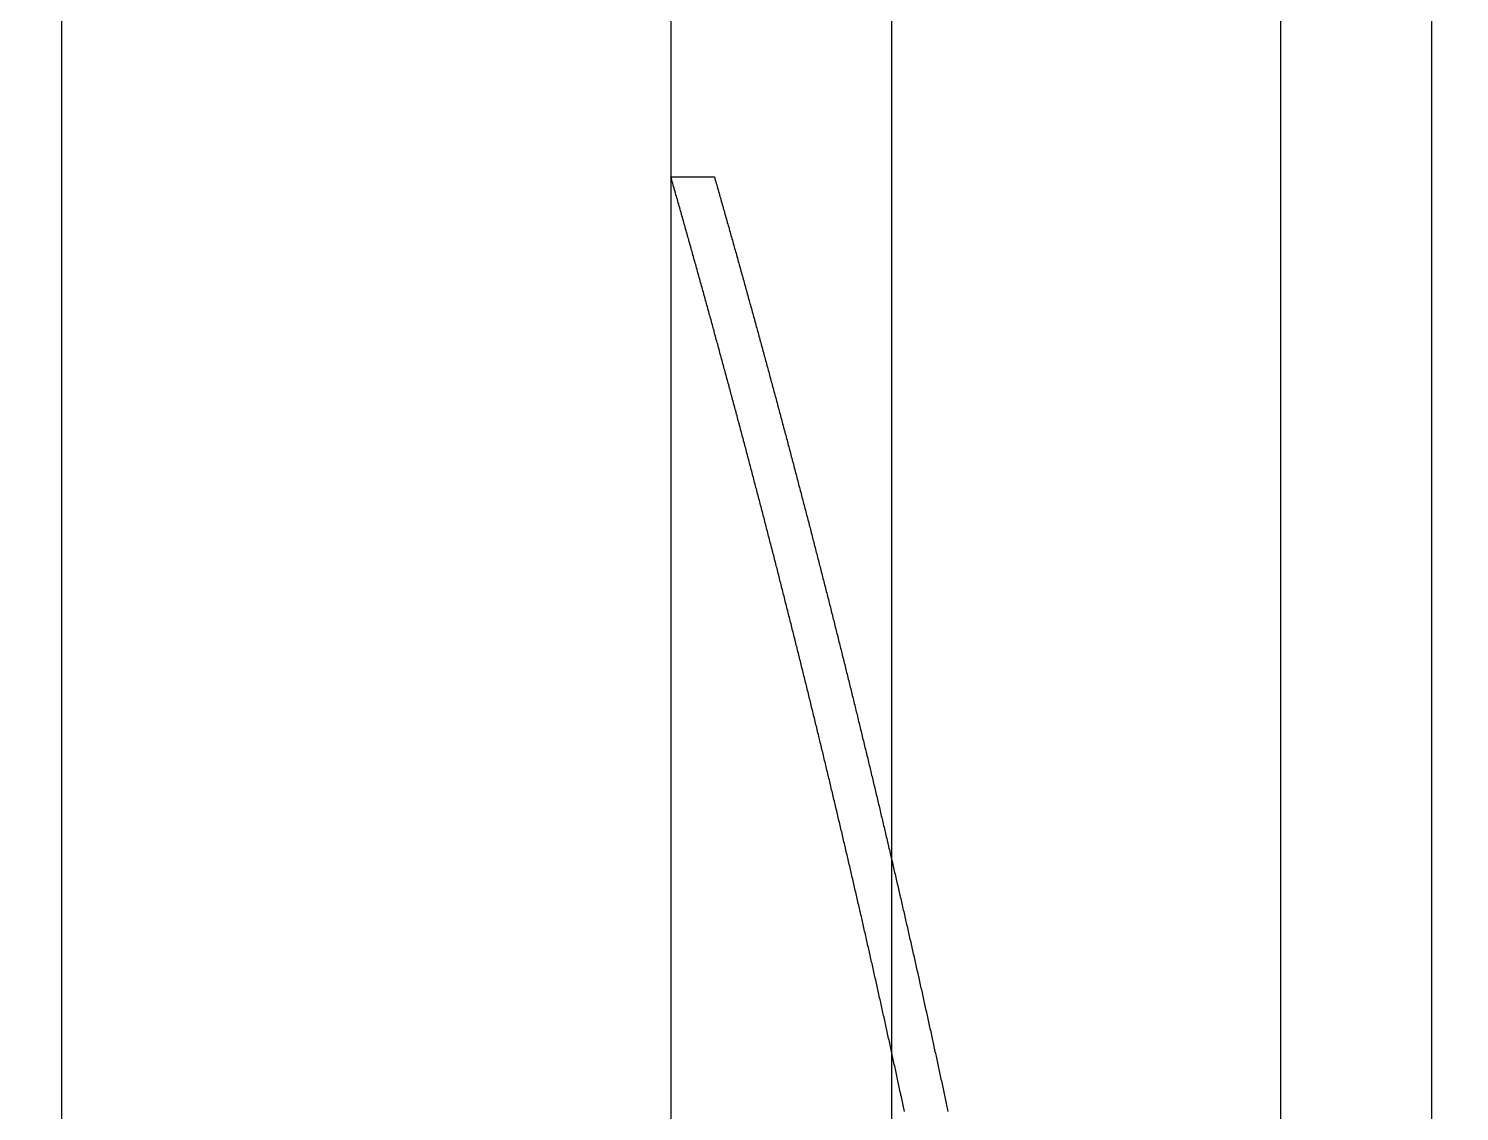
# Model space of a CAD drawing. Extents: x -7000 to 3750, y -6210 to 6210.
# Drawn here: x -4222.574 to -4219.053, y 3270.7 to 3273.365 of the extents above; entities that cross this region are included whole.
import ezdxf

# ---------------------------------------------------------------- set-up
doc = ezdxf.new("R2010")
doc.units = 0

msp = doc.modelspace()

# ---------------------------------------------------------------- linework, layer by layer
at = {"layer": 'EOS6MetalLayer'}
msp.add_lwpolyline([(-4220.45, 2814.972), (-4223.45, 2814.972), (-4223.45, 3048.5), (-4367.564, 3048.5), (-4367.564, 2814.972), (-4370.564, 2814.972), (-4370.564, 3051.5), (-4223.45, 3051.5), (-4223.45, 3285.028), (-4220.45, 3285.028)], close=True, dxfattribs=at)
at = {"layer": 'HBSiProtectLayer'}
msp.add_lwpolyline([(-4220.993, 2770), (-4217.621, 2770), (-4217.621, 3330), (-4220.993, 3330)], close=True, dxfattribs=at)
at = {"layer": 'NegLayer'}
msp.add_lwpolyline([(-4222.493, 2825), (-4216.121, 2825), (-4216.121, 3275), (-4222.493, 3275)], close=True, dxfattribs=at)
at = {"layer": 'SiLayer'}
msp.add_lwpolyline([(-4219.493, 2825), (-4219.121, 2825), (-4219.121, 3275), (-4219.493, 3275)], close=True, dxfattribs=at)
msp.add_lwpolyline([(-4220.4184, 3270.7), (-4220.4192, 3270.704), (-4220.4201, 3270.708), (-4220.4209, 3270.712), (-4220.4218, 3270.716), (-4220.4227, 3270.72), (-4220.4235, 3270.724), (-4220.4244, 3270.728), (-4220.4252, 3270.732), (-4220.4261, 3270.736), (-4220.427, 3270.74), (-4220.4278, 3270.744), (-4220.4287, 3270.748), (-4220.4295, 3270.752), (-4220.4304, 3270.756), (-4220.4313, 3270.76), (-4220.4321, 3270.764), (-4220.433, 3270.768), (-4220.4339, 3270.772), (-4220.4347, 3270.776), (-4220.4356, 3270.78), (-4220.4365, 3270.784), (-4220.4373, 3270.788), (-4220.4382, 3270.792), (-4220.4391, 3270.796), (-4220.4399, 3270.8), (-4220.4408, 3270.804), (-4220.4417, 3270.808), (-4220.4425, 3270.812), (-4220.4434, 3270.816), (-4220.4443, 3270.82), (-4220.4451, 3270.824), (-4220.446, 3270.828), (-4220.4469, 3270.832), (-4220.4478, 3270.836), (-4220.4486, 3270.84), (-4220.4495, 3270.844), (-4220.4504, 3270.848), (-4220.4512, 3270.852), (-4220.4521, 3270.856), (-4220.453, 3270.86), (-4220.4539, 3270.864), (-4220.4547, 3270.868), (-4220.4556, 3270.872), (-4220.4565, 3270.876), (-4220.4574, 3270.88), (-4220.4583, 3270.884), (-4220.4591, 3270.888), (-4220.46, 3270.892), (-4220.4609, 3270.896), (-4220.4618, 3270.9), (-4220.4627, 3270.904), (-4220.4635, 3270.908), (-4220.4644, 3270.912), (-4220.4653, 3270.916), (-4220.4662, 3270.92), (-4220.4671, 3270.924), (-4220.468, 3270.928), (-4220.4688, 3270.932), (-4220.4697, 3270.936), (-4220.4706, 3270.94), (-4220.4715, 3270.944), (-4220.4724, 3270.948), (-4220.4733, 3270.952), (-4220.4742, 3270.956), (-4220.475, 3270.96), (-4220.4759, 3270.964), (-4220.4768, 3270.968), (-4220.4777, 3270.972), (-4220.4786, 3270.976), (-4220.4795, 3270.98), (-4220.4804, 3270.984), (-4220.4813, 3270.988), (-4220.4822, 3270.992), (-4220.4831, 3270.996), (-4220.4839, 3271), (-4220.4848, 3271.004), (-4220.4857, 3271.008), (-4220.4866, 3271.012), (-4220.4875, 3271.016), (-4220.4884, 3271.02), (-4220.4893, 3271.024), (-4220.4902, 3271.028), (-4220.4911, 3271.032), (-4220.492, 3271.036), (-4220.4929, 3271.04), (-4220.4938, 3271.044), (-4220.4947, 3271.048), (-4220.4956, 3271.052), (-4220.4965, 3271.056), (-4220.4974, 3271.06), (-4220.4983, 3271.064), (-4220.4992, 3271.068), (-4220.5001, 3271.072), (-4220.501, 3271.076), (-4220.5019, 3271.08), (-4220.5028, 3271.084), (-4220.5037, 3271.088), (-4220.5046, 3271.092), (-4220.5055, 3271.096), (-4220.5064, 3271.1), (-4220.5073, 3271.104), (-4220.5082, 3271.108), (-4220.5091, 3271.112), (-4220.5101, 3271.116), (-4220.511, 3271.12), (-4220.5119, 3271.124), (-4220.5128, 3271.128), (-4220.5137, 3271.132), (-4220.5146, 3271.136), (-4220.5155, 3271.14), (-4220.5164, 3271.144), (-4220.5173, 3271.148), (-4220.5182, 3271.152), (-4220.5192, 3271.156), (-4220.5201, 3271.16), (-4220.521, 3271.164), (-4220.5219, 3271.168), (-4220.5228, 3271.172), (-4220.5237, 3271.176), (-4220.5246, 3271.18), (-4220.5256, 3271.184), (-4220.5265, 3271.188), (-4220.5274, 3271.192), (-4220.5283, 3271.196), (-4220.5292, 3271.2), (-4220.5301, 3271.204), (-4220.5311, 3271.208), (-4220.532, 3271.212), (-4220.5329, 3271.216), (-4220.5338, 3271.22), (-4220.5347, 3271.224), (-4220.5357, 3271.228), (-4220.5366, 3271.232), (-4220.5375, 3271.236), (-4220.5384, 3271.24), (-4220.5394, 3271.244), (-4220.5403, 3271.248), (-4220.5412, 3271.252), (-4220.5421, 3271.256), (-4220.5431, 3271.26), (-4220.544, 3271.264), (-4220.5449, 3271.268), (-4220.5458, 3271.272), (-4220.5468, 3271.276), (-4220.5477, 3271.28), (-4220.5486, 3271.284), (-4220.5496, 3271.288), (-4220.5505, 3271.292), (-4220.5514, 3271.296), (-4220.5523, 3271.3), (-4220.5533, 3271.304), (-4220.5542, 3271.308), (-4220.5551, 3271.312), (-4220.5561, 3271.316), (-4220.557, 3271.32), (-4220.5579, 3271.324), (-4220.5589, 3271.328), (-4220.5598, 3271.332), (-4220.5607, 3271.336), (-4220.5617, 3271.34), (-4220.5626, 3271.344), (-4220.5636, 3271.348), (-4220.5645, 3271.352), (-4220.5654, 3271.356), (-4220.5664, 3271.36), (-4220.5673, 3271.364), (-4220.5682, 3271.368), (-4220.5692, 3271.372), (-4220.5701, 3271.376), (-4220.5711, 3271.38), (-4220.572, 3271.384), (-4220.5729, 3271.388), (-4220.5739, 3271.392), (-4220.5748, 3271.396), (-4220.5758, 3271.4), (-4220.5767, 3271.404), (-4220.5777, 3271.408), (-4220.5786, 3271.412), (-4220.5796, 3271.416), (-4220.5805, 3271.42), (-4220.5814, 3271.424), (-4220.5824, 3271.428), (-4220.5833, 3271.432), (-4220.5843, 3271.436), (-4220.5852, 3271.44), (-4220.5862, 3271.444), (-4220.5871, 3271.448), (-4220.5881, 3271.452), (-4220.589, 3271.456), (-4220.59, 3271.46), (-4220.5909, 3271.464), (-4220.5919, 3271.468), (-4220.5928, 3271.472), (-4220.5938, 3271.476), (-4220.5947, 3271.48), (-4220.5957, 3271.484), (-4220.5967, 3271.488), (-4220.5976, 3271.492), (-4220.5986, 3271.496), (-4220.5995, 3271.5), (-4220.6005, 3271.504), (-4220.6014, 3271.508), (-4220.6024, 3271.512), (-4220.6033, 3271.516), (-4220.6043, 3271.52), (-4220.6053, 3271.524), (-4220.6062, 3271.528), (-4220.6072, 3271.532), (-4220.6081, 3271.536), (-4220.6091, 3271.54), (-4220.6101, 3271.544), (-4220.611, 3271.548), (-4220.612, 3271.552), (-4220.613, 3271.556), (-4220.6139, 3271.56), (-4220.6149, 3271.564), (-4220.6158, 3271.568), (-4220.6168, 3271.572), (-4220.6178, 3271.576), (-4220.6187, 3271.58), (-4220.6197, 3271.584), (-4220.6207, 3271.588), (-4220.6216, 3271.592), (-4220.6226, 3271.596), (-4220.6236, 3271.6), (-4220.6245, 3271.604), (-4220.6255, 3271.608), (-4220.6265, 3271.612), (-4220.6275, 3271.616), (-4220.6284, 3271.62), (-4220.6294, 3271.624), (-4220.6304, 3271.628), (-4220.6313, 3271.632), (-4220.6323, 3271.636), (-4220.6333, 3271.64), (-4220.6343, 3271.644), (-4220.6352, 3271.648), (-4220.6362, 3271.652), (-4220.6372, 3271.656), (-4220.6382, 3271.66), (-4220.6391, 3271.664), (-4220.6401, 3271.668), (-4220.6411, 3271.672), (-4220.6421, 3271.676), (-4220.643, 3271.68), (-4220.644, 3271.684), (-4220.645, 3271.688), (-4220.646, 3271.692), (-4220.647, 3271.696), (-4220.6479, 3271.7), (-4220.6489, 3271.704), (-4220.6499, 3271.708), (-4220.6509, 3271.712), (-4220.6519, 3271.716), (-4220.6529, 3271.72), (-4220.6538, 3271.724), (-4220.6548, 3271.728), (-4220.6558, 3271.732), (-4220.6568, 3271.736), (-4220.6578, 3271.74), (-4220.6588, 3271.744), (-4220.6598, 3271.748), (-4220.6607, 3271.752), (-4220.6617, 3271.756), (-4220.6627, 3271.76), (-4220.6637, 3271.764), (-4220.6647, 3271.768), (-4220.6657, 3271.772), (-4220.6667, 3271.776), (-4220.6677, 3271.78), (-4220.6687, 3271.784), (-4220.6697, 3271.788), (-4220.6706, 3271.792), (-4220.6716, 3271.796), (-4220.6726, 3271.8), (-4220.6736, 3271.804), (-4220.6746, 3271.808), (-4220.6756, 3271.812), (-4220.6766, 3271.816), (-4220.6776, 3271.82), (-4220.6786, 3271.824), (-4220.6796, 3271.828), (-4220.6806, 3271.832), (-4220.6816, 3271.836), (-4220.6826, 3271.84), (-4220.6836, 3271.844), (-4220.6846, 3271.848), (-4220.6856, 3271.852), (-4220.6866, 3271.856), (-4220.6876, 3271.86), (-4220.6886, 3271.864), (-4220.6896, 3271.868), (-4220.6906, 3271.872), (-4220.6916, 3271.876), (-4220.6926, 3271.88), (-4220.6936, 3271.884), (-4220.6946, 3271.888), (-4220.6956, 3271.892), (-4220.6966, 3271.896), (-4220.6976, 3271.9), (-4220.6986, 3271.904), (-4220.6996, 3271.908), (-4220.7006, 3271.912), (-4220.7017, 3271.916), (-4220.7027, 3271.92), (-4220.7037, 3271.924), (-4220.7047, 3271.928), (-4220.7057, 3271.932), (-4220.7067, 3271.936), (-4220.7077, 3271.94), (-4220.7087, 3271.944), (-4220.7097, 3271.948), (-4220.7108, 3271.952), (-4220.7118, 3271.956), (-4220.7128, 3271.96), (-4220.7138, 3271.964), (-4220.7148, 3271.968), (-4220.7158, 3271.972), (-4220.7168, 3271.976), (-4220.7179, 3271.98), (-4220.7189, 3271.984), (-4220.7199, 3271.988), (-4220.7209, 3271.992), (-4220.7219, 3271.996), (-4220.7229, 3272), (-4220.724, 3272.004), (-4220.725, 3272.008), (-4220.726, 3272.012), (-4220.727, 3272.016), (-4220.728, 3272.02), (-4220.7291, 3272.024), (-4220.7301, 3272.028), (-4220.7311, 3272.032), (-4220.7321, 3272.036), (-4220.7332, 3272.04), (-4220.7342, 3272.044), (-4220.7352, 3272.048), (-4220.7362, 3272.052), (-4220.7373, 3272.056), (-4220.7383, 3272.06), (-4220.7393, 3272.064), (-4220.7403, 3272.068), (-4220.7414, 3272.072), (-4220.7424, 3272.076), (-4220.7434, 3272.08), (-4220.7444, 3272.084), (-4220.7455, 3272.088), (-4220.7465, 3272.092), (-4220.7475, 3272.096), (-4220.7486, 3272.1), (-4220.7496, 3272.104), (-4220.7506, 3272.108), (-4220.7517, 3272.112), (-4220.7527, 3272.116), (-4220.7537, 3272.12), (-4220.7548, 3272.124), (-4220.7558, 3272.128), (-4220.7568, 3272.132), (-4220.7579, 3272.136), (-4220.7589, 3272.14), (-4220.7599, 3272.144), (-4220.761, 3272.148), (-4220.762, 3272.152), (-4220.7631, 3272.156), (-4220.7641, 3272.16), (-4220.7651, 3272.164), (-4220.7662, 3272.168), (-4220.7672, 3272.172), (-4220.7682, 3272.176), (-4220.7693, 3272.18), (-4220.7703, 3272.184), (-4220.7714, 3272.188), (-4220.7724, 3272.192), (-4220.7735, 3272.196), (-4220.7745, 3272.2), (-4220.7755, 3272.204), (-4220.7766, 3272.208), (-4220.7776, 3272.212), (-4220.7787, 3272.216), (-4220.7797, 3272.22), (-4220.7808, 3272.224), (-4220.7818, 3272.228), (-4220.7829, 3272.232), (-4220.7839, 3272.236), (-4220.785, 3272.24), (-4220.786, 3272.244), (-4220.7871, 3272.248), (-4220.7881, 3272.252), (-4220.7892, 3272.256), (-4220.7902, 3272.26), (-4220.7913, 3272.264), (-4220.7923, 3272.268), (-4220.7934, 3272.272), (-4220.7944, 3272.276), (-4220.7955, 3272.28), (-4220.7965, 3272.284), (-4220.7976, 3272.288), (-4220.7986, 3272.292), (-4220.7997, 3272.296), (-4220.8008, 3272.3), (-4220.8018, 3272.304), (-4220.8029, 3272.308), (-4220.8039, 3272.312), (-4220.805, 3272.316), (-4220.806, 3272.32), (-4220.8071, 3272.324), (-4220.8082, 3272.328), (-4220.8092, 3272.332), (-4220.8103, 3272.336), (-4220.8113, 3272.34), (-4220.8124, 3272.344), (-4220.8135, 3272.348), (-4220.8145, 3272.352), (-4220.8156, 3272.356), (-4220.8167, 3272.36), (-4220.8177, 3272.364), (-4220.8188, 3272.368), (-4220.8198, 3272.372), (-4220.8209, 3272.376), (-4220.822, 3272.38), (-4220.823, 3272.384), (-4220.8241, 3272.388), (-4220.8252, 3272.392), (-4220.8262, 3272.396), (-4220.8273, 3272.4), (-4220.8284, 3272.404), (-4220.8295, 3272.408), (-4220.8305, 3272.412), (-4220.8316, 3272.416), (-4220.8327, 3272.42), (-4220.8337, 3272.424), (-4220.8348, 3272.428), (-4220.8359, 3272.432), (-4220.837, 3272.436), (-4220.838, 3272.44), (-4220.8391, 3272.444), (-4220.8402, 3272.448), (-4220.8413, 3272.452), (-4220.8423, 3272.456), (-4220.8434, 3272.46), (-4220.8445, 3272.464), (-4220.8456, 3272.468), (-4220.8466, 3272.472), (-4220.8477, 3272.476), (-4220.8488, 3272.48), (-4220.8499, 3272.484), (-4220.8509, 3272.488), (-4220.852, 3272.492), (-4220.8531, 3272.496), (-4220.8542, 3272.5), (-4220.8553, 3272.504), (-4220.8564, 3272.508), (-4220.8574, 3272.512), (-4220.8585, 3272.516), (-4220.8596, 3272.52), (-4220.8607, 3272.524), (-4220.8618, 3272.528), (-4220.8629, 3272.532), (-4220.8639, 3272.536), (-4220.865, 3272.54), (-4220.8661, 3272.544), (-4220.8672, 3272.548), (-4220.8683, 3272.552), (-4220.8694, 3272.556), (-4220.8705, 3272.56), (-4220.8716, 3272.564), (-4220.8726, 3272.568), (-4220.8737, 3272.572), (-4220.8748, 3272.576), (-4220.8759, 3272.58), (-4220.877, 3272.584), (-4220.8781, 3272.588), (-4220.8792, 3272.592), (-4220.8803, 3272.596), (-4220.8814, 3272.6), (-4220.8825, 3272.604), (-4220.8836, 3272.608), (-4220.8847, 3272.612), (-4220.8858, 3272.616), (-4220.8869, 3272.62), (-4220.8879, 3272.624), (-4220.889, 3272.628), (-4220.8901, 3272.632), (-4220.8912, 3272.636), (-4220.8923, 3272.64), (-4220.8934, 3272.644), (-4220.8945, 3272.648), (-4220.8956, 3272.652), (-4220.8967, 3272.656), (-4220.8978, 3272.66), (-4220.8989, 3272.664), (-4220.9, 3272.668), (-4220.9011, 3272.672), (-4220.9022, 3272.676), (-4220.9034, 3272.68), (-4220.9045, 3272.684), (-4220.9056, 3272.688), (-4220.9067, 3272.692), (-4220.9078, 3272.696), (-4220.9089, 3272.7), (-4220.91, 3272.704), (-4220.9111, 3272.708), (-4220.9122, 3272.712), (-4220.9133, 3272.716), (-4220.9144, 3272.72), (-4220.9155, 3272.724), (-4220.9166, 3272.728), (-4220.9177, 3272.732), (-4220.9189, 3272.736), (-4220.92, 3272.74), (-4220.9211, 3272.744), (-4220.9222, 3272.748), (-4220.9233, 3272.752), (-4220.9244, 3272.756), (-4220.9255, 3272.76), (-4220.9266, 3272.764), (-4220.9278, 3272.768), (-4220.9289, 3272.772), (-4220.93, 3272.776), (-4220.9311, 3272.78), (-4220.9322, 3272.784), (-4220.9333, 3272.788), (-4220.9345, 3272.792), (-4220.9356, 3272.796), (-4220.9367, 3272.8), (-4220.9378, 3272.804), (-4220.9389, 3272.808), (-4220.94, 3272.812), (-4220.9412, 3272.816), (-4220.9423, 3272.82), (-4220.9434, 3272.824), (-4220.9445, 3272.828), (-4220.9457, 3272.832), (-4220.9468, 3272.836), (-4220.9479, 3272.84), (-4220.949, 3272.844), (-4220.9501, 3272.848), (-4220.9513, 3272.852), (-4220.9524, 3272.856), (-4220.9535, 3272.86), (-4220.9547, 3272.864), (-4220.9558, 3272.868), (-4220.9569, 3272.872), (-4220.958, 3272.876), (-4220.9592, 3272.88), (-4220.9603, 3272.884), (-4220.9614, 3272.888), (-4220.9625, 3272.892), (-4220.9637, 3272.896), (-4220.9648, 3272.9), (-4220.9659, 3272.904), (-4220.9671, 3272.908), (-4220.9682, 3272.912), (-4220.9693, 3272.916), (-4220.9705, 3272.92), (-4220.9716, 3272.924), (-4220.9727, 3272.928), (-4220.9739, 3272.932), (-4220.975, 3272.936), (-4220.9761, 3272.94), (-4220.9773, 3272.944), (-4220.9784, 3272.948), (-4220.9796, 3272.952), (-4220.9807, 3272.956), (-4220.9818, 3272.96), (-4220.983, 3272.964), (-4220.9841, 3272.968), (-4220.9853, 3272.972), (-4220.9864, 3272.976), (-4220.9875, 3272.98), (-4220.9887, 3272.984), (-4220.9898, 3272.988), (-4220.991, 3272.992), (-4220.9921, 3272.996), (-4220.9932, 3273), (-4220.8862, 3273), (-4220.8851, 3272.996), (-4220.884, 3272.992), (-4220.8828, 3272.988), (-4220.8817, 3272.984), (-4220.8805, 3272.98), (-4220.8794, 3272.976), (-4220.8783, 3272.972), (-4220.8771, 3272.968), (-4220.876, 3272.964), (-4220.8748, 3272.96), (-4220.8737, 3272.956), (-4220.8726, 3272.952), (-4220.8714, 3272.948), (-4220.8703, 3272.944), (-4220.8691, 3272.94), (-4220.868, 3272.936), (-4220.8669, 3272.932), (-4220.8657, 3272.928), (-4220.8646, 3272.924), (-4220.8635, 3272.92), (-4220.8623, 3272.916), (-4220.8612, 3272.912), (-4220.8601, 3272.908), (-4220.8589, 3272.904), (-4220.8578, 3272.9), (-4220.8567, 3272.896), (-4220.8555, 3272.892), (-4220.8544, 3272.888), (-4220.8533, 3272.884), (-4220.8522, 3272.88), (-4220.851, 3272.876), (-4220.8499, 3272.872), (-4220.8488, 3272.868), (-4220.8477, 3272.864), (-4220.8465, 3272.86), (-4220.8454, 3272.856), (-4220.8443, 3272.852), (-4220.8431, 3272.848), (-4220.842, 3272.844), (-4220.8409, 3272.84), (-4220.8398, 3272.836), (-4220.8387, 3272.832), (-4220.8375, 3272.828), (-4220.8364, 3272.824), (-4220.8353, 3272.82), (-4220.8342, 3272.816), (-4220.833, 3272.812), (-4220.8319, 3272.808), (-4220.8308, 3272.804), (-4220.8297, 3272.8), (-4220.8286, 3272.796), (-4220.8275, 3272.792), (-4220.8263, 3272.788), (-4220.8252, 3272.784), (-4220.8241, 3272.78), (-4220.823, 3272.776), (-4220.8219, 3272.772), (-4220.8208, 3272.768), (-4220.8196, 3272.764), (-4220.8185, 3272.76), (-4220.8174, 3272.756), (-4220.8163, 3272.752), (-4220.8152, 3272.748), (-4220.8141, 3272.744), (-4220.813, 3272.74), (-4220.8119, 3272.736), (-4220.8107, 3272.732), (-4220.8096, 3272.728), (-4220.8085, 3272.724), (-4220.8074, 3272.72), (-4220.8063, 3272.716), (-4220.8052, 3272.712), (-4220.8041, 3272.708), (-4220.803, 3272.704), (-4220.8019, 3272.7), (-4220.8008, 3272.696), (-4220.7997, 3272.692), (-4220.7986, 3272.688), (-4220.7975, 3272.684), (-4220.7964, 3272.68), (-4220.7952, 3272.676), (-4220.7941, 3272.672), (-4220.793, 3272.668), (-4220.7919, 3272.664), (-4220.7908, 3272.66), (-4220.7897, 3272.656), (-4220.7886, 3272.652), (-4220.7875, 3272.648), (-4220.7864, 3272.644), (-4220.7853, 3272.64), (-4220.7842, 3272.636), (-4220.7831, 3272.632), (-4220.782, 3272.628), (-4220.7809, 3272.624), (-4220.7799, 3272.62), (-4220.7788, 3272.616), (-4220.7777, 3272.612), (-4220.7766, 3272.608), (-4220.7755, 3272.604), (-4220.7744, 3272.6), (-4220.7733, 3272.596), (-4220.7722, 3272.592), (-4220.7711, 3272.588), (-4220.77, 3272.584), (-4220.7689, 3272.58), (-4220.7678, 3272.576), (-4220.7667, 3272.572), (-4220.7656, 3272.568), (-4220.7646, 3272.564), (-4220.7635, 3272.56), (-4220.7624, 3272.556), (-4220.7613, 3272.552), (-4220.7602, 3272.548), (-4220.7591, 3272.544), (-4220.758, 3272.54), (-4220.7569, 3272.536), (-4220.7559, 3272.532), (-4220.7548, 3272.528), (-4220.7537, 3272.524), (-4220.7526, 3272.52), (-4220.7515, 3272.516), (-4220.7504, 3272.512), (-4220.7494, 3272.508), (-4220.7483, 3272.504), (-4220.7472, 3272.5), (-4220.7461, 3272.496), (-4220.745, 3272.492), (-4220.7439, 3272.488), (-4220.7429, 3272.484), (-4220.7418, 3272.48), (-4220.7407, 3272.476), (-4220.7396, 3272.472), (-4220.7386, 3272.468), (-4220.7375, 3272.464), (-4220.7364, 3272.46), (-4220.7353, 3272.456), (-4220.7343, 3272.452), (-4220.7332, 3272.448), (-4220.7321, 3272.444), (-4220.731, 3272.44), (-4220.73, 3272.436), (-4220.7289, 3272.432), (-4220.7278, 3272.428), (-4220.7267, 3272.424), (-4220.7257, 3272.42), (-4220.7246, 3272.416), (-4220.7235, 3272.412), (-4220.7225, 3272.408), (-4220.7214, 3272.404), (-4220.7203, 3272.4), (-4220.7192, 3272.396), (-4220.7182, 3272.392), (-4220.7171, 3272.388), (-4220.716, 3272.384), (-4220.715, 3272.38), (-4220.7139, 3272.376), (-4220.7128, 3272.372), (-4220.7118, 3272.368), (-4220.7107, 3272.364), (-4220.7097, 3272.36), (-4220.7086, 3272.356), (-4220.7075, 3272.352), (-4220.7065, 3272.348), (-4220.7054, 3272.344), (-4220.7043, 3272.34), (-4220.7033, 3272.336), (-4220.7022, 3272.332), (-4220.7012, 3272.328), (-4220.7001, 3272.324), (-4220.699, 3272.32), (-4220.698, 3272.316), (-4220.6969, 3272.312), (-4220.6959, 3272.308), (-4220.6948, 3272.304), (-4220.6938, 3272.3), (-4220.6927, 3272.296), (-4220.6916, 3272.292), (-4220.6906, 3272.288), (-4220.6895, 3272.284), (-4220.6885, 3272.28), (-4220.6874, 3272.276), (-4220.6864, 3272.272), (-4220.6853, 3272.268), (-4220.6843, 3272.264), (-4220.6832, 3272.26), (-4220.6822, 3272.256), (-4220.6811, 3272.252), (-4220.6801, 3272.248), (-4220.679, 3272.244), (-4220.678, 3272.24), (-4220.6769, 3272.236), (-4220.6759, 3272.232), (-4220.6748, 3272.228), (-4220.6738, 3272.224), (-4220.6727, 3272.22), (-4220.6717, 3272.216), (-4220.6706, 3272.212), (-4220.6696, 3272.208), (-4220.6685, 3272.204), (-4220.6675, 3272.2), (-4220.6665, 3272.196), (-4220.6654, 3272.192), (-4220.6644, 3272.188), (-4220.6633, 3272.184), (-4220.6623, 3272.18), (-4220.6612, 3272.176), (-4220.6602, 3272.172), (-4220.6592, 3272.168), (-4220.6581, 3272.164), (-4220.6571, 3272.16), (-4220.6561, 3272.156), (-4220.655, 3272.152), (-4220.654, 3272.148), (-4220.6529, 3272.144), (-4220.6519, 3272.14), (-4220.6509, 3272.136), (-4220.6498, 3272.132), (-4220.6488, 3272.128), (-4220.6478, 3272.124), (-4220.6467, 3272.12), (-4220.6457, 3272.116), (-4220.6447, 3272.112), (-4220.6436, 3272.108), (-4220.6426, 3272.104), (-4220.6416, 3272.1), (-4220.6405, 3272.096), (-4220.6395, 3272.092), (-4220.6385, 3272.088), (-4220.6374, 3272.084), (-4220.6364, 3272.08), (-4220.6354, 3272.076), (-4220.6344, 3272.072), (-4220.6333, 3272.068), (-4220.6323, 3272.064), (-4220.6313, 3272.06), (-4220.6303, 3272.056), (-4220.6292, 3272.052), (-4220.6282, 3272.048), (-4220.6272, 3272.044), (-4220.6262, 3272.04), (-4220.6251, 3272.036), (-4220.6241, 3272.032), (-4220.6231, 3272.028), (-4220.6221, 3272.024), (-4220.621, 3272.02), (-4220.62, 3272.016), (-4220.619, 3272.012), (-4220.618, 3272.008), (-4220.617, 3272.004), (-4220.6159, 3272), (-4220.6149, 3271.996), (-4220.6139, 3271.992), (-4220.6129, 3271.988), (-4220.6119, 3271.984), (-4220.6109, 3271.98), (-4220.6098, 3271.976), (-4220.6088, 3271.972), (-4220.6078, 3271.968), (-4220.6068, 3271.964), (-4220.6058, 3271.96), (-4220.6048, 3271.956), (-4220.6038, 3271.952), (-4220.6027, 3271.948), (-4220.6017, 3271.944), (-4220.6007, 3271.94), (-4220.5997, 3271.936), (-4220.5987, 3271.932), (-4220.5977, 3271.928), (-4220.5967, 3271.924), (-4220.5957, 3271.92), (-4220.5947, 3271.916), (-4220.5936, 3271.912), (-4220.5926, 3271.908), (-4220.5916, 3271.904), (-4220.5906, 3271.9), (-4220.5896, 3271.896), (-4220.5886, 3271.892), (-4220.5876, 3271.888), (-4220.5866, 3271.884), (-4220.5856, 3271.88), (-4220.5846, 3271.876), (-4220.5836, 3271.872), (-4220.5826, 3271.868), (-4220.5816, 3271.864), (-4220.5806, 3271.86), (-4220.5796, 3271.856), (-4220.5786, 3271.852), (-4220.5776, 3271.848), (-4220.5766, 3271.844), (-4220.5756, 3271.84), (-4220.5746, 3271.836), (-4220.5736, 3271.832), (-4220.5726, 3271.828), (-4220.5716, 3271.824), (-4220.5706, 3271.82), (-4220.5696, 3271.816), (-4220.5686, 3271.812), (-4220.5676, 3271.808), (-4220.5666, 3271.804), (-4220.5656, 3271.8), (-4220.5646, 3271.796), (-4220.5636, 3271.792), (-4220.5627, 3271.788), (-4220.5617, 3271.784), (-4220.5607, 3271.78), (-4220.5597, 3271.776), (-4220.5587, 3271.772), (-4220.5577, 3271.768), (-4220.5567, 3271.764), (-4220.5557, 3271.76), (-4220.5547, 3271.756), (-4220.5537, 3271.752), (-4220.5528, 3271.748), (-4220.5518, 3271.744), (-4220.5508, 3271.74), (-4220.5498, 3271.736), (-4220.5488, 3271.732), (-4220.5478, 3271.728), (-4220.5468, 3271.724), (-4220.5459, 3271.72), (-4220.5449, 3271.716), (-4220.5439, 3271.712), (-4220.5429, 3271.708), (-4220.5419, 3271.704), (-4220.5409, 3271.7), (-4220.54, 3271.696), (-4220.539, 3271.692), (-4220.538, 3271.688), (-4220.537, 3271.684), (-4220.536, 3271.68), (-4220.5351, 3271.676), (-4220.5341, 3271.672), (-4220.5331, 3271.668), (-4220.5321, 3271.664), (-4220.5312, 3271.66), (-4220.5302, 3271.656), (-4220.5292, 3271.652), (-4220.5282, 3271.648), (-4220.5273, 3271.644), (-4220.5263, 3271.64), (-4220.5253, 3271.636), (-4220.5243, 3271.632), (-4220.5234, 3271.628), (-4220.5224, 3271.624), (-4220.5214, 3271.62), (-4220.5205, 3271.616), (-4220.5195, 3271.612), (-4220.5185, 3271.608), (-4220.5175, 3271.604), (-4220.5166, 3271.6), (-4220.5156, 3271.596), (-4220.5146, 3271.592), (-4220.5137, 3271.588), (-4220.5127, 3271.584), (-4220.5117, 3271.58), (-4220.5108, 3271.576), (-4220.5098, 3271.572), (-4220.5088, 3271.568), (-4220.5079, 3271.564), (-4220.5069, 3271.56), (-4220.506, 3271.556), (-4220.505, 3271.552), (-4220.504, 3271.548), (-4220.5031, 3271.544), (-4220.5021, 3271.54), (-4220.5011, 3271.536), (-4220.5002, 3271.532), (-4220.4992, 3271.528), (-4220.4983, 3271.524), (-4220.4973, 3271.52), (-4220.4963, 3271.516), (-4220.4954, 3271.512), (-4220.4944, 3271.508), (-4220.4935, 3271.504), (-4220.4925, 3271.5), (-4220.4916, 3271.496), (-4220.4906, 3271.492), (-4220.4897, 3271.488), (-4220.4887, 3271.484), (-4220.4877, 3271.48), (-4220.4868, 3271.476), (-4220.4858, 3271.472), (-4220.4849, 3271.468), (-4220.4839, 3271.464), (-4220.483, 3271.46), (-4220.482, 3271.456), (-4220.4811, 3271.452), (-4220.4801, 3271.448), (-4220.4792, 3271.444), (-4220.4782, 3271.44), (-4220.4773, 3271.436), (-4220.4763, 3271.432), (-4220.4754, 3271.428), (-4220.4744, 3271.424), (-4220.4735, 3271.42), (-4220.4726, 3271.416), (-4220.4716, 3271.412), (-4220.4707, 3271.408), (-4220.4697, 3271.404), (-4220.4688, 3271.4), (-4220.4678, 3271.396), (-4220.4669, 3271.392), (-4220.4659, 3271.388), (-4220.465, 3271.384), (-4220.4641, 3271.38), (-4220.4631, 3271.376), (-4220.4622, 3271.372), (-4220.4612, 3271.368), (-4220.4603, 3271.364), (-4220.4594, 3271.36), (-4220.4584, 3271.356), (-4220.4575, 3271.352), (-4220.4566, 3271.348), (-4220.4556, 3271.344), (-4220.4547, 3271.34), (-4220.4537, 3271.336), (-4220.4528, 3271.332), (-4220.4519, 3271.328), (-4220.4509, 3271.324), (-4220.45, 3271.32), (-4220.4491, 3271.316), (-4220.4481, 3271.312), (-4220.4472, 3271.308), (-4220.4463, 3271.304), (-4220.4453, 3271.3), (-4220.4444, 3271.296), (-4220.4435, 3271.292), (-4220.4426, 3271.288), (-4220.4416, 3271.284), (-4220.4407, 3271.28), (-4220.4398, 3271.276), (-4220.4388, 3271.272), (-4220.4379, 3271.268), (-4220.437, 3271.264), (-4220.4361, 3271.26), (-4220.4351, 3271.256), (-4220.4342, 3271.252), (-4220.4333, 3271.248), (-4220.4324, 3271.244), (-4220.4314, 3271.24), (-4220.4305, 3271.236), (-4220.4296, 3271.232), (-4220.4287, 3271.228), (-4220.4277, 3271.224), (-4220.4268, 3271.22), (-4220.4259, 3271.216), (-4220.425, 3271.212), (-4220.4241, 3271.208), (-4220.4231, 3271.204), (-4220.4222, 3271.2), (-4220.4213, 3271.196), (-4220.4204, 3271.192), (-4220.4195, 3271.188), (-4220.4186, 3271.184), (-4220.4176, 3271.18), (-4220.4167, 3271.176), (-4220.4158, 3271.172), (-4220.4149, 3271.168), (-4220.414, 3271.164), (-4220.4131, 3271.16), (-4220.4122, 3271.156), (-4220.4112, 3271.152), (-4220.4103, 3271.148), (-4220.4094, 3271.144), (-4220.4085, 3271.14), (-4220.4076, 3271.136), (-4220.4067, 3271.132), (-4220.4058, 3271.128), (-4220.4049, 3271.124), (-4220.404, 3271.12), (-4220.4031, 3271.116), (-4220.4021, 3271.112), (-4220.4012, 3271.108), (-4220.4003, 3271.104), (-4220.3994, 3271.1), (-4220.3985, 3271.096), (-4220.3976, 3271.092), (-4220.3967, 3271.088), (-4220.3958, 3271.084), (-4220.3949, 3271.08), (-4220.394, 3271.076), (-4220.3931, 3271.072), (-4220.3922, 3271.068), (-4220.3913, 3271.064), (-4220.3904, 3271.06), (-4220.3895, 3271.056), (-4220.3886, 3271.052), (-4220.3877, 3271.048), (-4220.3868, 3271.044), (-4220.3859, 3271.04), (-4220.385, 3271.036), (-4220.3841, 3271.032), (-4220.3832, 3271.028), (-4220.3823, 3271.024), (-4220.3814, 3271.02), (-4220.3805, 3271.016), (-4220.3796, 3271.012), (-4220.3787, 3271.008), (-4220.3778, 3271.004), (-4220.3769, 3271), (-4220.3761, 3270.996), (-4220.3752, 3270.992), (-4220.3743, 3270.988), (-4220.3734, 3270.984), (-4220.3725, 3270.98), (-4220.3716, 3270.976), (-4220.3707, 3270.972), (-4220.3698, 3270.968), (-4220.3689, 3270.964), (-4220.368, 3270.96), (-4220.3672, 3270.956), (-4220.3663, 3270.952), (-4220.3654, 3270.948), (-4220.3645, 3270.944), (-4220.3636, 3270.94), (-4220.3627, 3270.936), (-4220.3618, 3270.932), (-4220.361, 3270.928), (-4220.3601, 3270.924), (-4220.3592, 3270.92), (-4220.3583, 3270.916), (-4220.3574, 3270.912), (-4220.3565, 3270.908), (-4220.3557, 3270.904), (-4220.3548, 3270.9), (-4220.3539, 3270.896), (-4220.353, 3270.892), (-4220.3521, 3270.888), (-4220.3513, 3270.884), (-4220.3504, 3270.88), (-4220.3495, 3270.876), (-4220.3486, 3270.872), (-4220.3477, 3270.868), (-4220.3469, 3270.864), (-4220.346, 3270.86), (-4220.3451, 3270.856), (-4220.3442, 3270.852), (-4220.3434, 3270.848), (-4220.3425, 3270.844), (-4220.3416, 3270.84), (-4220.3408, 3270.836), (-4220.3399, 3270.832), (-4220.339, 3270.828), (-4220.3381, 3270.824), (-4220.3373, 3270.82), (-4220.3364, 3270.816), (-4220.3355, 3270.812), (-4220.3347, 3270.808), (-4220.3338, 3270.804), (-4220.3329, 3270.8), (-4220.3321, 3270.796), (-4220.3312, 3270.792), (-4220.3303, 3270.788), (-4220.3295, 3270.784), (-4220.3286, 3270.78), (-4220.3277, 3270.776), (-4220.3269, 3270.772), (-4220.326, 3270.768), (-4220.3251, 3270.764), (-4220.3243, 3270.76), (-4220.3234, 3270.756), (-4220.3225, 3270.752), (-4220.3217, 3270.748), (-4220.3208, 3270.744), (-4220.32, 3270.74), (-4220.3191, 3270.736), (-4220.3182, 3270.732), (-4220.3174, 3270.728), (-4220.3165, 3270.724), (-4220.3157, 3270.72), (-4220.3148, 3270.716), (-4220.3139, 3270.712), (-4220.3131, 3270.708), (-4220.3122, 3270.704), (-4220.3114, 3270.7)], dxfattribs=at)

doc.saveas('drawing.dxf')
